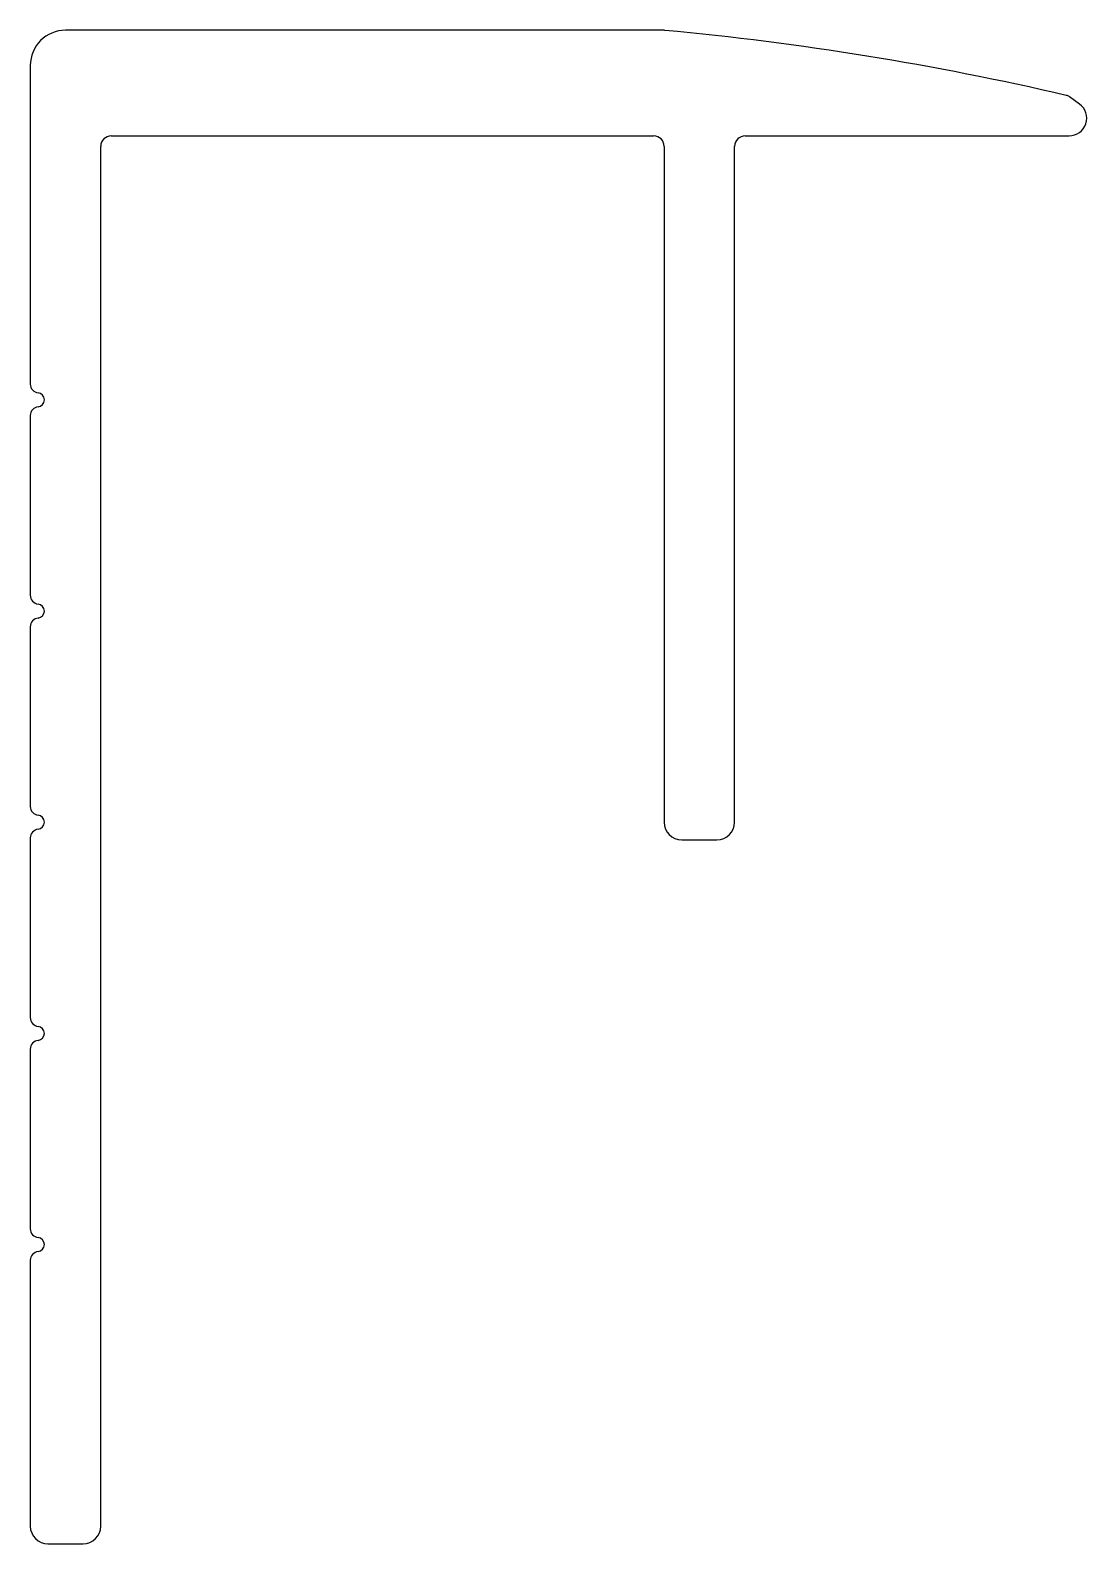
# Model space of a CAD drawing. Extents: x 2.4 to 32.4, y 1.9 to 44.9.
import ezdxf

# ---------------------------------------------------------------- set-up
doc = ezdxf.new("R2010")
doc.units = 0
doc.layers.get('0').update_dxf_attribs({"linetype": 'CONTINUOUS'})

msp = doc.modelspace()

# ---------------------------------------------------------------- linework, layer by layer
for p, q in [((20.421, 44.892), (3.444, 44.892)), ((2.444, 43.892), (2.444, 34.84)), ((32.238, 42.797), (31.955, 43.003)), ((4.744, 41.892), (20.144, 41.892)), ((22.744, 41.892), (31.944, 41.892)), ((4.444, 2.392), (4.444, 41.592)), ((20.444, 41.592), (20.444, 22.392)), ((22.444, 22.392), (22.444, 41.592)), ((2.444, 33.945), (2.444, 28.84)), ((2.444, 27.945), (2.444, 22.84)), ((2.444, 21.945), (2.444, 16.84)), ((20.944, 21.892), (21.944, 21.892)), ((2.444, 15.945), (2.444, 10.84)), ((2.444, 9.945), (2.444, 2.392)), ((2.944, 1.892), (3.944, 1.892))]:
    msp.add_line(p, q)
for centre, radius, start, end in [((3.444, 43.892), 1, 90, 180), ((20.421, 44.392), 0.5, 84.6469, 90), ((12.444, -40.735), 86, 76.94918, 84.64694), ((31.808, 42.8), 0.25, 54, 76.9492), ((31.944, 42.392), 0.5, 270, 54), ((4.744, 41.592), 0.3, 90, 180), ((20.144, 41.592), 0.3, 0, 90), ((22.744, 41.592), 0.3, 90, 180), ((2.694, 34.84), 0.25, 180, 263.6206), ((2.644, 34.392), 0.2, 276.3794, 83.6206), ((2.694, 33.945), 0.25, 96.3794, 180), ((2.694, 28.84), 0.25, 180, 263.6206), ((2.644, 28.392), 0.2, 276.3794, 83.6206), ((2.694, 27.945), 0.25, 96.3794, 180), ((2.694, 22.84), 0.25, 180, 263.6206), ((2.644, 22.392), 0.2, 276.3794, 83.6206), ((20.944, 22.392), 0.5, 180, 270), ((21.944, 22.392), 0.5, 270, 0), ((2.694, 21.945), 0.25, 96.3794, 180), ((2.694, 16.84), 0.25, 180, 263.6206), ((2.644, 16.392), 0.2, 276.3794, 83.6206), ((2.694, 15.945), 0.25, 96.3794, 180), ((2.694, 10.84), 0.25, 180, 263.6206), ((2.644, 10.392), 0.2, 276.3794, 83.6206), ((2.694, 9.945), 0.25, 96.3794, 180), ((2.944, 2.392), 0.5, 180, 270), ((3.944, 2.392), 0.5, 270, 0)]:
    msp.add_arc(centre, radius, start, end)

doc.saveas('drawing.dxf')
